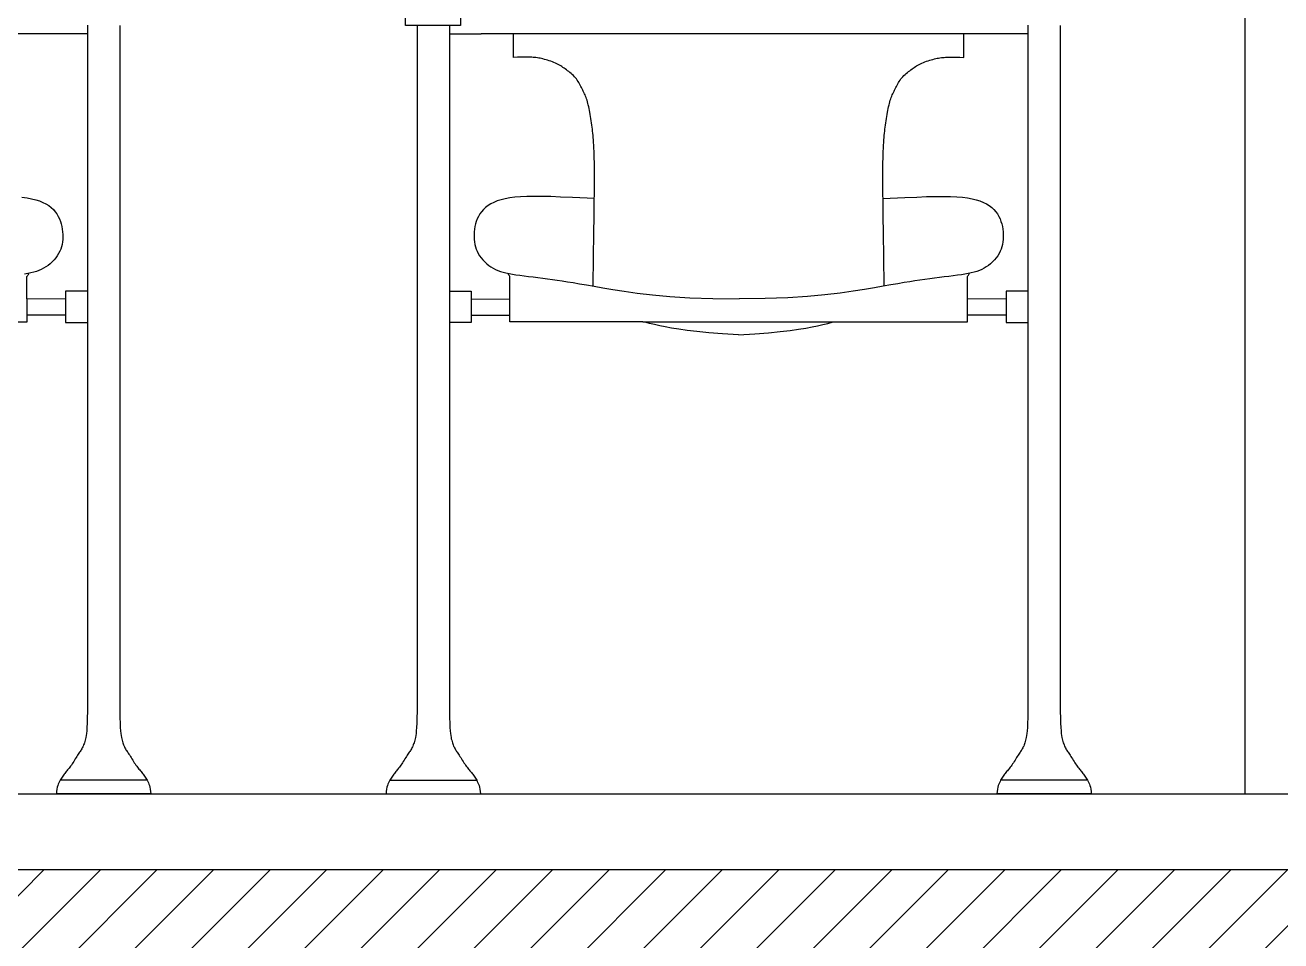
# Model space of a CAD drawing. Header units: millimetres. Extents: x 2056 to 4470, y 1400 to 3101.
# Drawn here: x 2183.991 to 2184.989, y 1404.562 to 1405.29 of the extents above; entities that cross this region are included whole.
import ezdxf

# ---------------------------------------------------------------- set-up
doc = ezdxf.new("R2010")
doc.units = ezdxf.units.MM
for name, color, linetype in [('A-PLAN-2', 4, 'Continuous'), ('A-PLAN-3', 3, 'Continuous'), ('A-PLAN-5', 1, 'Continuous')]:
    doc.layers.add(name, color=color, linetype=linetype)
doc.layers.add('A-WALL', color=16, linetype='Continuous', lineweight=30)

# ---------------------------------------------------------------- blocks, each defined once
blk = doc.blocks.new('ESCRITORIO CONSULTORIO')
for p, q in [((0.58012, 0.60361, 3.01081), (0.14577, 0.60361, 3.01081)), ((0.86761, 0.60361, 3.01081), (0.89291, 0.60361, 3.01081)), ((1.32726, 0.60361, 3.01081), (0.89291, 0.60361, 3.01081)), ((0.56274, 0.3931, 3.01081), (0.53211, 0.39296, 3.01081)), ((0.88499, 0.3931, 3.01081), (0.91562, 0.39296, 3.01081)), ((1.30989, 0.3931, 3.01081), (1.27925, 0.39296, 3.01081)), ((0.56274, 0.3802, 3.01081), (0.53217, 0.38006, 3.01081)), ((0.88499, 0.3802, 3.01081), (0.91556, 0.38006, 3.01081)), ((1.30989, 0.3802, 3.01081), (1.27931, 0.38006, 3.01081)), ((0.62742, 0.01089, 3.01081), (0.55848, 0.01089, 3.01081)), ((0.82031, 0.01089, 3.01081), (0.88925, 0.01089, 3.01081)), ((1.37457, 0.01089, 3.01081), (1.30562, 0.01089, 3.01081)), ((0.63044, 0, 3.01081), (0.55546, 0, 3.01081)), ((0.81729, 0, 3.01081), (0.89227, 0, 3.01081)), ((1.37758, 0, 3.01081), (1.30261, 0, 3.01081))]:
    blk.add_line(p, q)
for points in [[(0.1644, 0.67217), (0, 0.67217), (0, 0), (1.49986, 0), (1.49986, 0.67217), (1.28464, 0.67217)], [(0.87658, 0.61004), (0.83267, 0.61004), (0.83267, 0.65581), (0.87658, 0.65581), (0.87658, 0.61004), (0.85463, 0.61004)], [(0.58012, 0.61034), (0.58012, 0.06542)], [(0.60578, 0.61004), (0.60578, 0.06542)], [(0.84195, 0.61004), (0.84195, 0.06542)], [(0.86761, 0.61004), (0.86761, 0.06542)], [(1.32726, 0.61034), (1.32726, 0.06542)], [(1.35293, 0.61004), (1.35293, 0.06542)], [(0.91859, 0.58479), (0.91859, 0.60361)], [(1.27628, 0.58479), (1.27628, 0.60361)], [(0.98176, 0.40324), (0.98212, 0.42649), (0.9824, 0.44489), (0.98261, 0.45914), (0.98276, 0.4699), (0.98286, 0.47787), (0.98292, 0.4837), (0.98294, 0.48808), (0.98293, 0.49169), (0.9829, 0.49508), (0.98285, 0.49836), (0.98279, 0.50153), (0.98271, 0.50456), (0.98262, 0.50744), (0.98252, 0.51015), (0.98241, 0.5127), (0.98229, 0.51506), (0.98217, 0.51723), (0.98203, 0.51924), (0.98189, 0.5211), (0.98173, 0.52286), (0.98157, 0.52455), (0.98139, 0.52618), (0.9812, 0.5278), (0.981, 0.52944), (0.98077, 0.53111), (0.98054, 0.53281), (0.98029, 0.53452), (0.98003, 0.53624), (0.97975, 0.53794), (0.97947, 0.53961), (0.97919, 0.54123), (0.9789, 0.54279), (0.9786, 0.54428), (0.9783, 0.54569), (0.97799, 0.54704), (0.97768, 0.54833), (0.97734, 0.54956), (0.977, 0.55074), (0.97663, 0.55187), (0.97624, 0.55296), (0.97584, 0.55401), (0.97541, 0.55503), (0.97496, 0.55602), (0.9745, 0.55699), (0.97402, 0.55796), (0.97354, 0.55892), (0.97304, 0.55988), (0.97254, 0.56085), (0.97204, 0.56183), (0.97152, 0.56282), (0.97099, 0.56382), (0.97043, 0.56481), (0.96984, 0.56579), (0.96921, 0.56676), (0.96853, 0.56771), (0.96779, 0.56863), (0.967, 0.56952), (0.96615, 0.57038), (0.96527, 0.57121), (0.96435, 0.57201), (0.96341, 0.57278), (0.96247, 0.57353), (0.96152, 0.57425), (0.96059, 0.57494), (0.95968, 0.57562), (0.95879, 0.57627), (0.95789, 0.5769), (0.95698, 0.5775), (0.95605, 0.57809), (0.95508, 0.57867), (0.95407, 0.57922), (0.953, 0.57976), (0.95186, 0.58028), (0.95067, 0.58078), (0.94944, 0.58127), (0.94818, 0.58173), (0.94691, 0.58216), (0.94564, 0.58256), (0.94439, 0.58294), (0.94317, 0.58328), (0.94198, 0.58358), (0.94084, 0.58385), (0.93972, 0.58409), (0.93861, 0.58429), (0.93752, 0.58447), (0.93643, 0.58462), (0.93532, 0.58474), (0.9342, 0.58484), (0.93305, 0.58492), (0.93179, 0.58497), (0.93038, 0.585), (0.92874, 0.58501), (0.92681, 0.58499), (0.92452, 0.58495), (0.9218, 0.58488), (0.91859, 0.58479)], [(1.21312, 0.40324), (1.21276, 0.42649), (1.21248, 0.44489), (1.21227, 0.45914), (1.21212, 0.4699), (1.21202, 0.47787), (1.21196, 0.4837), (1.21194, 0.48808), (1.21195, 0.49169), (1.21198, 0.49508), (1.21202, 0.49836), (1.21209, 0.50153), (1.21216, 0.50456), (1.21225, 0.50744), (1.21235, 0.51015), (1.21247, 0.5127), (1.21258, 0.51506), (1.21271, 0.51723), (1.21284, 0.51924), (1.21299, 0.5211), (1.21314, 0.52286), (1.21331, 0.52455), (1.21348, 0.52618), (1.21367, 0.5278), (1.21388, 0.52944), (1.2141, 0.53111), (1.21434, 0.53281), (1.21459, 0.53452), (1.21485, 0.53624), (1.21512, 0.53794), (1.2154, 0.53961), (1.21569, 0.54123), (1.21598, 0.54279), (1.21627, 0.54428), (1.21657, 0.54569), (1.21688, 0.54704), (1.2172, 0.54833), (1.21753, 0.54956), (1.21788, 0.55074), (1.21825, 0.55187), (1.21863, 0.55296), (1.21904, 0.55401), (1.21947, 0.55503), (1.21992, 0.55602), (1.22038, 0.55699), (1.22085, 0.55796), (1.22134, 0.55892), (1.22183, 0.55988), (1.22233, 0.56085), (1.22284, 0.56183), (1.22335, 0.56282), (1.22388, 0.56382), (1.22444, 0.56481), (1.22503, 0.56579), (1.22567, 0.56676), (1.22635, 0.56771), (1.22708, 0.56863), (1.22788, 0.56952), (1.22872, 0.57038), (1.22961, 0.57121), (1.23053, 0.57201), (1.23146, 0.57278), (1.23241, 0.57353), (1.23335, 0.57425), (1.23428, 0.57494), (1.23519, 0.57562), (1.23609, 0.57627), (1.23699, 0.5769), (1.2379, 0.5775), (1.23883, 0.57809), (1.23979, 0.57867), (1.24081, 0.57922), (1.24188, 0.57976), (1.24301, 0.58028), (1.2442, 0.58078), (1.24543, 0.58127), (1.24669, 0.58173), (1.24797, 0.58216), (1.24923, 0.58256), (1.25049, 0.58294), (1.25171, 0.58328), (1.25289, 0.58358), (1.25404, 0.58385), (1.25516, 0.58409), (1.25626, 0.58429), (1.25735, 0.58447), (1.25845, 0.58462), (1.25955, 0.58474), (1.26067, 0.58484), (1.26183, 0.58492), (1.26308, 0.58497), (1.26449, 0.585), (1.26613, 0.58501), (1.26806, 0.58499), (1.27035, 0.58495), (1.27307, 0.58488), (1.27628, 0.58479)], [(0.52808, 0.47377), (0.53212, 0.47326), (0.53575, 0.47261), (0.53903, 0.4718), (0.54202, 0.47084), (0.54472, 0.46973), (0.54717, 0.46849), (0.54936, 0.46711), (0.55131, 0.46562), (0.55303, 0.46401), (0.55454, 0.4623), (0.55585, 0.46049), (0.55697, 0.45859), (0.55791, 0.45662), (0.55869, 0.4546), (0.55931, 0.45254), (0.55979, 0.45045), (0.56014, 0.44836), (0.56037, 0.44627), (0.5605, 0.44421), (0.56052, 0.44219), (0.56044, 0.4402), (0.56024, 0.43826), (0.55992, 0.43635), (0.55947, 0.43448), (0.55887, 0.43264), (0.55812, 0.43084), (0.55721, 0.42907), (0.55614, 0.42734), (0.55491, 0.42566), (0.55354, 0.42404), (0.55206, 0.42249), (0.55047, 0.42103), (0.5488, 0.41968), (0.54705, 0.41844), (0.54525, 0.41734), (0.54341, 0.41638), (0.54151, 0.41554), (0.53951, 0.41482), (0.5374, 0.41418), (0.53514, 0.41363), (0.53271, 0.41313), (0.53007, 0.41267)], [(0.9828, 0.47281), (0.97717, 0.47304), (0.96543, 0.47355), (0.95601, 0.47396), (0.94812, 0.47425), (0.94112, 0.47441), (0.93484, 0.47446), (0.9292, 0.47436), (0.92416, 0.47414), (0.91965, 0.47377), (0.91561, 0.47326), (0.91198, 0.47261), (0.9087, 0.4718), (0.90571, 0.47084), (0.90301, 0.46973), (0.90057, 0.46849), (0.89838, 0.46711), (0.89643, 0.46562), (0.8947, 0.46401), (0.89319, 0.4623), (0.89188, 0.46049), (0.89076, 0.45859), (0.88982, 0.45662), (0.88904, 0.4546), (0.88842, 0.45254), (0.88794, 0.45045), (0.88759, 0.44836), (0.88736, 0.44627), (0.88724, 0.44421), (0.88721, 0.44219), (0.8873, 0.4402), (0.88749, 0.43826), (0.88781, 0.43635), (0.88827, 0.43448), (0.88886, 0.43264), (0.88961, 0.43084), (0.89052, 0.42907), (0.89159, 0.42734), (0.89282, 0.42566), (0.89419, 0.42404), (0.89567, 0.42249), (0.89726, 0.42103), (0.89894, 0.41968), (0.90068, 0.41844), (0.90248, 0.41734), (0.90432, 0.41638), (0.90622, 0.41554), (0.90822, 0.41482), (0.91033, 0.41418), (0.91259, 0.41363), (0.91503, 0.41313), (0.91766, 0.41267), (0.92052, 0.41223), (0.92363, 0.41181), (0.92696, 0.41138), (0.93047, 0.41095), (0.93412, 0.4105), (0.93789, 0.41005), (0.94174, 0.40958), (0.94562, 0.40908), (0.94951, 0.40856), (0.95339, 0.408), (0.95736, 0.40739), (0.96152, 0.40672), (0.96602, 0.40597), (0.97095, 0.40513), (0.97644, 0.40418), (0.9826, 0.4031), (0.98956, 0.40188), (0.99746, 0.40052), (1.0065, 0.39907), (1.01692, 0.39763), (1.02895, 0.39625), (1.04282, 0.39503), (1.05878, 0.39403), (1.07704, 0.39333), (1.09785, 0.393)], [(1.21208, 0.47281), (1.21771, 0.47304), (1.22944, 0.47355), (1.23887, 0.47396), (1.24676, 0.47425), (1.25375, 0.47441), (1.26004, 0.47446), (1.26567, 0.47436), (1.27071, 0.47414), (1.27523, 0.47377), (1.27927, 0.47326), (1.2829, 0.47261), (1.28618, 0.4718), (1.28916, 0.47084), (1.29187, 0.46973), (1.29431, 0.46849), (1.2965, 0.46711), (1.29845, 0.46562), (1.30018, 0.46401), (1.30169, 0.4623), (1.30299, 0.46049), (1.30411, 0.45859), (1.30506, 0.45662), (1.30583, 0.4546), (1.30646, 0.45254), (1.30694, 0.45045), (1.30729, 0.44836), (1.30752, 0.44627), (1.30764, 0.44421), (1.30766, 0.44219), (1.30758, 0.4402), (1.30738, 0.43826), (1.30706, 0.43635), (1.30661, 0.43448), (1.30601, 0.43264), (1.30527, 0.43084), (1.30436, 0.42907), (1.30328, 0.42734), (1.30205, 0.42566), (1.30069, 0.42404), (1.2992, 0.42249), (1.29761, 0.42103), (1.29594, 0.41968), (1.29419, 0.41844), (1.2924, 0.41734), (1.29056, 0.41638), (1.28865, 0.41554), (1.28666, 0.41482), (1.28454, 0.41418), (1.28228, 0.41363), (1.27985, 0.41313), (1.27722, 0.41267), (1.27436, 0.41223), (1.27125, 0.41181), (1.26792, 0.41138), (1.26441, 0.41095), (1.26075, 0.4105), (1.25698, 0.41005), (1.25314, 0.40958), (1.24925, 0.40908), (1.24537, 0.40856), (1.24149, 0.408), (1.23752, 0.40739), (1.23335, 0.40672), (1.22886, 0.40597), (1.22393, 0.40513), (1.21844, 0.40418), (1.21227, 0.4031), (1.20531, 0.40188), (1.19742, 0.40052), (1.18839, 0.39907), (1.178, 0.39763), (1.16603, 0.39625), (1.15226, 0.39503), (1.13645, 0.39403), (1.11839, 0.39333), (1.09785, 0.393)], [(0.27422, 0.37495), (0.53219, 0.37495), (0.53203, 0.41078)], [(0.53203, 0.41078), (0.53241, 0.4113), (0.53281, 0.41191), (0.53315, 0.41245), (0.53342, 0.41293), (0.53364, 0.41332)], [(0.91571, 0.41078), (0.91532, 0.4113), (0.91492, 0.41191), (0.91459, 0.41245), (0.91431, 0.41293), (0.9141, 0.41332)], [(1.02137, 0.37495), (0.91554, 0.37495), (0.91571, 0.41078)], [(1.02137, 0.37495), (1.27933, 0.37495), (1.27917, 0.41078)], [(1.27917, 0.41078), (1.27955, 0.4113), (1.27995, 0.41191), (1.28029, 0.41245), (1.28057, 0.41293), (1.28078, 0.41332)], [(0.58012, 0.39916), (0.56274, 0.39916), (0.56274, 0.37427), (0.58012, 0.37427)], [(0.86761, 0.39916), (0.88499, 0.39916), (0.88499, 0.37427), (0.86761, 0.37427)], [(1.32726, 0.39916), (1.30989, 0.39916), (1.30989, 0.37427), (1.32726, 0.37427)], [(1.09744, 0.36454), (1.08459, 0.36536), (1.07364, 0.36622), (1.06433, 0.3671), (1.05646, 0.36801), (1.04979, 0.36892), (1.04409, 0.36985), (1.03913, 0.37078), (1.03469, 0.37172), (1.03057, 0.37264), (1.02669, 0.37357), (1.02303, 0.3745), (1.02137, 0.37495)], [(1.09744, 0.36454), (1.11028, 0.36536), (1.12124, 0.36622), (1.13054, 0.3671), (1.13841, 0.36801), (1.14509, 0.36892), (1.15079, 0.36985), (1.15574, 0.37078), (1.16019, 0.37172), (1.16431, 0.37264), (1.16818, 0.37357), (1.17184, 0.3745), (1.17351, 0.37495)], [(0.58012, 0.06542), (0.58, 0.06033), (0.57986, 0.05616), (0.57969, 0.05279), (0.5795, 0.0501), (0.57929, 0.04797), (0.57906, 0.04628), (0.57881, 0.0449), (0.57855, 0.04371), (0.57829, 0.04261), (0.57801, 0.04158), (0.57771, 0.0406), (0.57741, 0.03969), (0.57708, 0.03882), (0.57675, 0.038), (0.57639, 0.03723), (0.57602, 0.03649), (0.57563, 0.03579), (0.57521, 0.0351), (0.57478, 0.03443), (0.57432, 0.03374), (0.57384, 0.03304), (0.57334, 0.03231), (0.57281, 0.03153), (0.57226, 0.03069), (0.57168, 0.02979), (0.57108, 0.02883), (0.57046, 0.02783), (0.56983, 0.02681), (0.5692, 0.02579), (0.56856, 0.02478), (0.56792, 0.02381), (0.5673, 0.02288), (0.56668, 0.02201), (0.56607, 0.0212), (0.56548, 0.02043), (0.56489, 0.01971), (0.56432, 0.019), (0.56375, 0.01832), (0.56319, 0.01764), (0.56264, 0.01696), (0.56209, 0.01627), (0.56155, 0.01556), (0.56102, 0.01484), (0.56049, 0.01409), (0.55997, 0.01331), (0.55945, 0.01251), (0.55893, 0.01167), (0.55842, 0.01079), (0.55792, 0.00987), (0.55742, 0.00888), (0.55696, 0.0078), (0.55654, 0.00659), (0.55616, 0.00524), (0.55585, 0.0037), (0.55561, 0.00197), (0.55546, 0)], [(0.60578, 0.06542), (0.6059, 0.06033), (0.60604, 0.05616), (0.60621, 0.05279), (0.6064, 0.0501), (0.60662, 0.04797), (0.60685, 0.04628), (0.60709, 0.0449), (0.60735, 0.04371), (0.60762, 0.04261), (0.6079, 0.04158), (0.60819, 0.0406), (0.6085, 0.03969), (0.60882, 0.03882), (0.60916, 0.038), (0.60951, 0.03723), (0.60988, 0.03649), (0.61028, 0.03579), (0.61069, 0.0351), (0.61113, 0.03443), (0.61158, 0.03374), (0.61206, 0.03304), (0.61257, 0.03231), (0.61309, 0.03153), (0.61365, 0.03069), (0.61423, 0.02979), (0.61483, 0.02883), (0.61544, 0.02783), (0.61607, 0.02681), (0.61671, 0.02579), (0.61734, 0.02478), (0.61798, 0.02381), (0.61861, 0.02288), (0.61922, 0.02201), (0.61983, 0.0212), (0.62042, 0.02043), (0.62101, 0.01971), (0.62159, 0.019), (0.62215, 0.01832), (0.62271, 0.01764), (0.62326, 0.01696), (0.62381, 0.01627), (0.62435, 0.01556), (0.62488, 0.01484), (0.62541, 0.01409), (0.62594, 0.01331), (0.62645, 0.01251), (0.62697, 0.01167), (0.62748, 0.01079), (0.62799, 0.00987), (0.62848, 0.00888), (0.62894, 0.0078), (0.62937, 0.00659), (0.62974, 0.00524), (0.63005, 0.0037), (0.63029, 0.00197), (0.63044, 0)], [(0.84195, 0.06542), (0.84183, 0.06033), (0.84169, 0.05616), (0.84152, 0.05279), (0.84133, 0.0501), (0.84112, 0.04797), (0.84089, 0.04628), (0.84064, 0.0449), (0.84039, 0.04371), (0.84012, 0.04261), (0.83984, 0.04158), (0.83954, 0.0406), (0.83924, 0.03969), (0.83892, 0.03882), (0.83858, 0.038), (0.83822, 0.03723), (0.83785, 0.03649), (0.83746, 0.03579), (0.83704, 0.0351), (0.83661, 0.03443), (0.83615, 0.03374), (0.83567, 0.03304), (0.83517, 0.03231), (0.83464, 0.03153), (0.83409, 0.03069), (0.83351, 0.02979), (0.83291, 0.02883), (0.83229, 0.02783), (0.83166, 0.02681), (0.83103, 0.02579), (0.83039, 0.02478), (0.82975, 0.02381), (0.82913, 0.02288), (0.82851, 0.02201), (0.8279, 0.0212), (0.82731, 0.02043), (0.82672, 0.01971), (0.82615, 0.019), (0.82558, 0.01832), (0.82502, 0.01764), (0.82447, 0.01696), (0.82392, 0.01627), (0.82338, 0.01556), (0.82285, 0.01484), (0.82232, 0.01409), (0.8218, 0.01331), (0.82128, 0.01251), (0.82076, 0.01167), (0.82025, 0.01079), (0.81975, 0.00987), (0.81925, 0.00888), (0.81879, 0.0078), (0.81837, 0.00659), (0.81799, 0.00524), (0.81768, 0.0037), (0.81744, 0.00197), (0.81729, 0)], [(0.86761, 0.06542), (0.86773, 0.06033), (0.86787, 0.05616), (0.86804, 0.05279), (0.86823, 0.0501), (0.86845, 0.04797), (0.86868, 0.04628), (0.86892, 0.0449), (0.86918, 0.04371), (0.86945, 0.04261), (0.86973, 0.04158), (0.87002, 0.0406), (0.87033, 0.03969), (0.87065, 0.03882), (0.87099, 0.038), (0.87134, 0.03723), (0.87171, 0.03649), (0.87211, 0.03579), (0.87252, 0.0351), (0.87296, 0.03443), (0.87341, 0.03374), (0.87389, 0.03304), (0.8744, 0.03231), (0.87492, 0.03153), (0.87548, 0.03069), (0.87606, 0.02979), (0.87666, 0.02883), (0.87727, 0.02783), (0.8779, 0.02681), (0.87854, 0.02579), (0.87917, 0.02478), (0.87981, 0.02381), (0.88044, 0.02288), (0.88105, 0.02201), (0.88166, 0.0212), (0.88225, 0.02043), (0.88284, 0.01971), (0.88342, 0.019), (0.88398, 0.01832), (0.88454, 0.01764), (0.8851, 0.01696), (0.88564, 0.01627), (0.88618, 0.01556), (0.88671, 0.01484), (0.88724, 0.01409), (0.88777, 0.01331), (0.88829, 0.01251), (0.8888, 0.01167), (0.88931, 0.01079), (0.88982, 0.00987), (0.89031, 0.00888), (0.89077, 0.0078), (0.8912, 0.00659), (0.89157, 0.00524), (0.89188, 0.0037), (0.89212, 0.00197), (0.89227, 0)], [(1.32726, 0.06542), (1.32715, 0.06033), (1.327, 0.05616), (1.32683, 0.05279), (1.32664, 0.0501), (1.32643, 0.04797), (1.3262, 0.04628), (1.32596, 0.0449), (1.3257, 0.04371), (1.32543, 0.04261), (1.32515, 0.04158), (1.32486, 0.0406), (1.32455, 0.03969), (1.32423, 0.03882), (1.32389, 0.038), (1.32354, 0.03723), (1.32316, 0.03649), (1.32277, 0.03579), (1.32236, 0.0351), (1.32192, 0.03443), (1.32146, 0.03374), (1.32098, 0.03304), (1.32048, 0.03231), (1.31995, 0.03153), (1.3194, 0.03069), (1.31882, 0.02979), (1.31822, 0.02883), (1.3176, 0.02783), (1.31698, 0.02681), (1.31634, 0.02579), (1.3157, 0.02478), (1.31507, 0.02381), (1.31444, 0.02288), (1.31382, 0.02201), (1.31322, 0.0212), (1.31262, 0.02043), (1.31204, 0.01971), (1.31146, 0.019), (1.31089, 0.01832), (1.31033, 0.01764), (1.30978, 0.01696), (1.30924, 0.01627), (1.3087, 0.01556), (1.30816, 0.01484), (1.30763, 0.01409), (1.30711, 0.01331), (1.30659, 0.01251), (1.30608, 0.01167), (1.30556, 0.01079), (1.30506, 0.00987), (1.30457, 0.00888), (1.3041, 0.0078), (1.30368, 0.00659), (1.30331, 0.00524), (1.30299, 0.0037), (1.30276, 0.00197), (1.30261, 0)], [(1.35293, 0.06542), (1.35304, 0.06033), (1.35319, 0.05616), (1.35336, 0.05279), (1.35355, 0.0501), (1.35376, 0.04797), (1.35399, 0.04628), (1.35423, 0.0449), (1.35449, 0.04371), (1.35476, 0.04261), (1.35504, 0.04158), (1.35533, 0.0406), (1.35564, 0.03969), (1.35596, 0.03882), (1.3563, 0.038), (1.35665, 0.03723), (1.35703, 0.03649), (1.35742, 0.03579), (1.35783, 0.0351), (1.35827, 0.03443), (1.35873, 0.03374), (1.35921, 0.03304), (1.35971, 0.03231), (1.36024, 0.03153), (1.36079, 0.03069), (1.36137, 0.02979), (1.36197, 0.02883), (1.36259, 0.02783), (1.36321, 0.02681), (1.36385, 0.02579), (1.36449, 0.02478), (1.36512, 0.02381), (1.36575, 0.02288), (1.36637, 0.02201), (1.36697, 0.0212), (1.36757, 0.02043), (1.36815, 0.01971), (1.36873, 0.019), (1.3693, 0.01832), (1.36986, 0.01764), (1.37041, 0.01696), (1.37095, 0.01627), (1.37149, 0.01556), (1.37203, 0.01484), (1.37256, 0.01409), (1.37308, 0.01331), (1.3736, 0.01251), (1.37411, 0.01167), (1.37462, 0.01079), (1.37513, 0.00987), (1.37562, 0.00888), (1.37609, 0.0078), (1.37651, 0.00659), (1.37688, 0.00524), (1.3772, 0.0037), (1.37743, 0.00197), (1.37758, 0)]]:
    blk.add_lwpolyline(points)

msp = doc.modelspace()

# ---------------------------------------------------------------- hatches: boundary and pattern name
at = {"layer": 'A-PLAN-5'}
h = msp.add_hatch(dxfattribs=at)
h.set_pattern_fill('ANSI31', color=256, scale=0.01, style=0)
h.set_pattern_definition([(45, (-986878.416414, -1731757.829706), (-0.02245064030267, 0.02245064030267), [])])
h.paths.add_polyline_path([(2162.59937, 1404.6192), (2187.06071, 1404.6192), (2187.06071, 1404.4692), (2162.59937, 1404.4692)])

# ---------------------------------------------------------------- linework, layer by layer
at = {"layer": 'A-PLAN-2'}
msp.add_lwpolyline([(2183.46081, 1404.6792), (2186.30527, 1404.6792)], dxfattribs=at)
at = {"layer": 'A-WALL'}
msp.add_lwpolyline([(2162.59937, 1404.6192), (2187.06071, 1404.6192), (2187.06071, 1404.4692), (2162.59937, 1404.4692)], close=True, dxfattribs=at)

# ---------------------------------------------------------------- block references
at = {"layer": 'A-PLAN-3', "color": 4}
msp.add_blockref('ESCRITORIO CONSULTORIO', (2183.46076, 1404.6792, -0.22891), dxfattribs=at)

doc.saveas('drawing.dxf')
